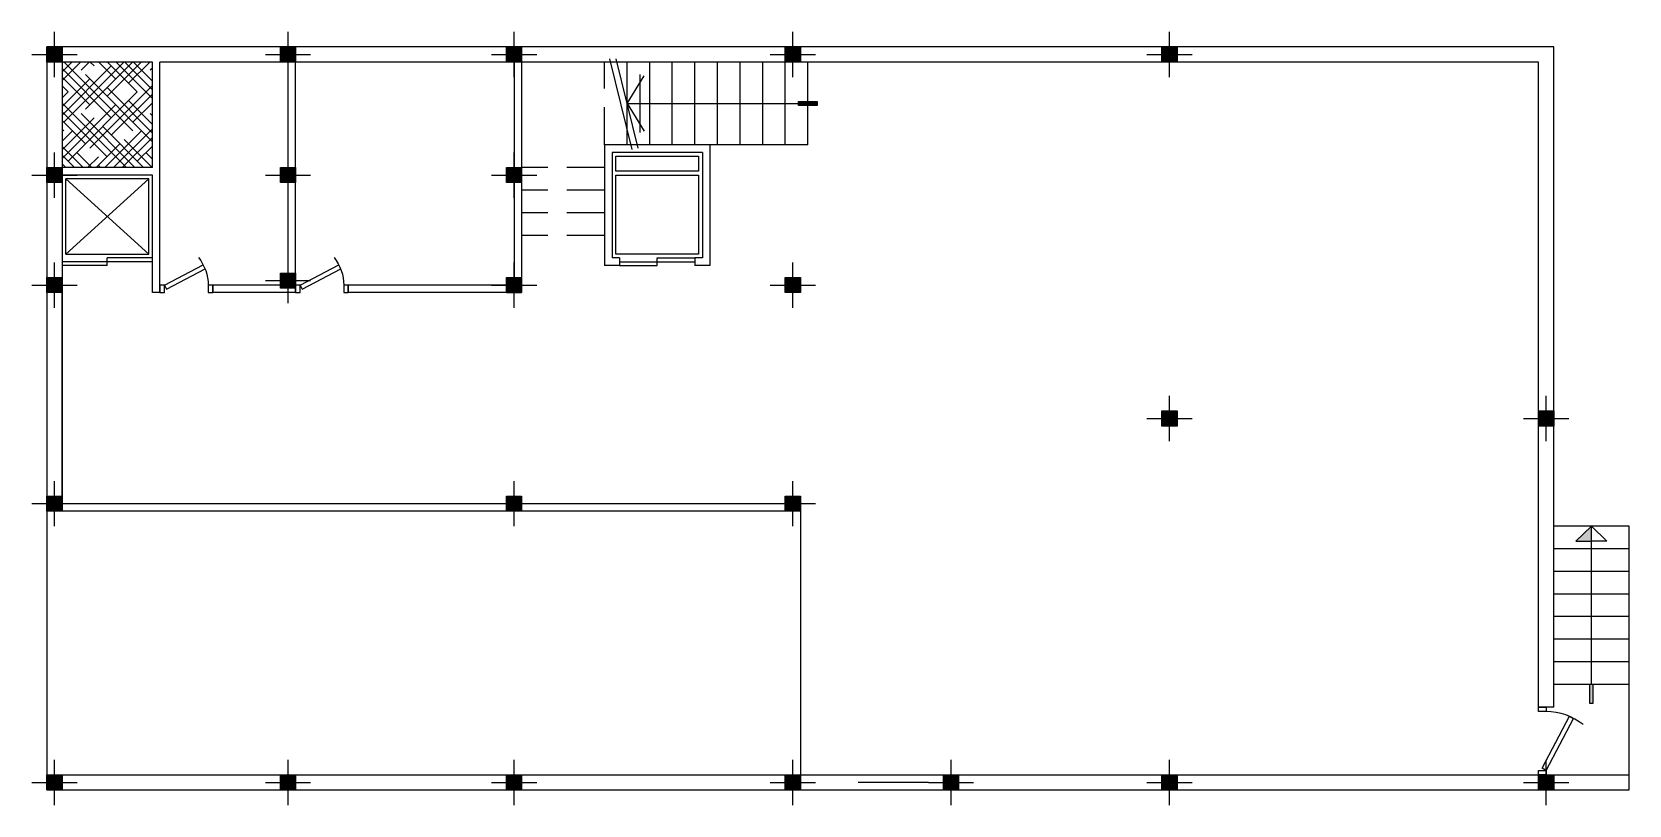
# Model space of a CAD drawing. Header units: metres. Extents: x 4323.6 to 4344.8, y 1456.5 to 1466.8.
import ezdxf

# ---------------------------------------------------------------- set-up
doc = ezdxf.new("R2010")
doc.units = ezdxf.units.M
doc.linetypes.add('DASHED', pattern=[0.75, 0.5, -0.25])
for name, color, linetype in [('10', 10, 'Continuous'), ('2', 4, 'Continuous'), ('33', 62, 'Continuous'), ('4', 136, 'Continuous'), ('5', 5, 'Continuous'), ('6', 60, 'Continuous'), ('CAR', 161, 'Continuous'), ('DIM', 8, 'Continuous'), ('DOR', 3, 'Continuous')]:
    doc.layers.add(name, color=color, linetype=linetype)

# ---------------------------------------------------------------- blocks, each defined once
blk = doc.blocks.new('st')
at = {"layer": '2'}
h = blk.add_hatch(color=256, dxfattribs=at)
h.paths.add_polyline_path([(0, 10), (0, 0), (10, 0), (10, 10)])
h.paths.add_polyline_path([(-10, 10), (-10, 0), (0, 0), (0, 10)])
h.paths.add_polyline_path([(-10, 0), (-10, -10), (0, -10), (0, 0)])
h.paths.add_polyline_path([(0, 0), (0, -10), (10, -10), (10, 0)])
at = {"layer": '10'}
for p, q in [((0, 30), (0, -30)), ((-30, 0), (30, 0))]:
    blk.add_line(p, q, dxfattribs=at)
at = {"layer": '4'}
blk.add_lwpolyline([(-10, -10), (-10, 10), (10, 10), (10, -10)], close=True, dxfattribs=at)
blk = doc.blocks.new('FL')
at = {"layer": '33'}
for p, q in [((0, 0), (-36.8, 22.8)), ((0, 0), (36.8, 22.8)), ((38.4, 16.9), (-38.4, 16.9))]:
    blk.add_line(p, q, dxfattribs=at)
blk = doc.blocks.new('FELESH')
at = {"layer": '33'}
for p, q in [((-61.2, 6.8), (59.3, -22.9)), ((-59.3, 14.6), (59.3, -14.6))]:
    blk.add_line(p, q, dxfattribs=at)
at = {"layer": '5'}
blk.add_blockref('FL', (0, 0), dxfattribs=at)
blk = doc.blocks.new('D70')
at = {"layer": 'DOR'}
for p, q in [((-59.9, 31.5), (-57.3, 37)), ((-8.8, 4.7), (-59.9, 31.5)), ((-6, 10), (-57.3, 37)), ((-6, 10), (-8.8, 4.7))]:
    blk.add_line(p, q, dxfattribs=at)
for points in [[(-70, 10), (-64, 10), (-64, 0), (-70, 0)], [(-6, 10), (0, 10), (0, 0), (-6, 0)]]:
    blk.add_lwpolyline(points, close=True, dxfattribs=at)
blk.add_arc((-6, 10), 58, 141.0374, 180, dxfattribs=at)
blk = doc.blocks.new('D90')
at = {"layer": 'DOR'}
for p, q in [((-77.8, 41), (-75, 46.3)), ((-6, 10), (-75, 46.3)), ((-8.8, 4.7), (-77.8, 41)), ((-6, 10), (-8.8, 4.7))]:
    blk.add_line(p, q, dxfattribs=at)
for points in [[(-90, 10), (-84, 10), (-84, 0), (-90, 0)], [(-6, 10), (0, 10), (0, 0), (-6, 0)]]:
    blk.add_lwpolyline(points, close=True, dxfattribs=at)
at = {"layer": 'DOR', "color": 44}
blk.add_arc((-6, 10), 78, 141.0374, 180, dxfattribs=at)

msp = doc.modelspace()

# ---------------------------------------------------------------- hatches: boundary and pattern name
at = {"layer": '6'}
msp.add_hatch(color=256, dxfattribs=at).paths.add_polyline_path([(4334.04, 1465.867), (4334.04, 1465.817), (4333.79, 1465.817), (4333.79, 1465.867)])
h = msp.add_hatch(color=256, dxfattribs=at)
h.paths.add_polyline_path([(4344.109, 1460.035), (4344.315, 1460.035), (4344.315, 1460.232)])
h.paths.add_polyline_path([(4344.29, 1457.882), (4344.34, 1457.882), (4344.34, 1458.132), (4344.29, 1458.132)])
at = {"layer": 'CAR'}
h = msp.add_hatch(dxfattribs=at)
h.set_pattern_fill('HOUND', color=256, scale=1.3, angle=135, style=0)
h.set_pattern_definition([(135, (4431.185606, 1522.52861), (-0.28726213, 0.17235728), [1.3, -0.65]), (225, (4431.185606, 1522.52861), (0.28726213, 0.17235728), [1.3, -0.65])])
h.paths.add_polyline_path([(4324.015, 1464.992), (4325.215, 1464.992), (4325.215, 1466.392), (4324.015, 1466.392)])

# ---------------------------------------------------------------- linework, layer by layer
for p, q in [((4323.815, 1466.592), (4323.815, 1460.432)), ((4343.815, 1466.592), (4323.815, 1466.592)), ((4343.815, 1457.832), (4343.815, 1466.592)), ((4324.015, 1466.392), (4324.015, 1460.532)), ((4325.215, 1466.392), (4324.015, 1466.392)), ((4325.215, 1464.992), (4325.215, 1466.392)), ((4325.315, 1463.332), (4325.315, 1466.392)), ((4327.015, 1466.392), (4325.315, 1466.392)), ((4327.015, 1463.432), (4327.015, 1466.392)), ((4343.615, 1466.392), (4327.115, 1466.392)), ((4327.115, 1463.332), (4327.115, 1466.392)), ((4330.015, 1466.392), (4330.015, 1463.432)), ((4330.115, 1466.392), (4330.115, 1463.332)), ((4343.615, 1457.832), (4343.615, 1466.392)), ((4332.615, 1465.292), (4331.215, 1465.292)), ((4331.215, 1465.292), (4331.215, 1463.692)), ((4332.515, 1465.192), (4331.315, 1465.192)), ((4331.315, 1465.192), (4331.315, 1463.792)), ((4332.515, 1465.192), (4332.515, 1463.792)), ((4332.615, 1465.292), (4332.615, 1463.692)), ((4323.815, 1464.992), (4324.015, 1464.992)), ((4325.215, 1464.992), (4324.015, 1464.992)), ((4325.215, 1464.892), (4324.015, 1464.892)), ((4325.215, 1463.332), (4325.215, 1464.892)), ((4331.415, 1463.692), (4331.215, 1463.692)), ((4331.415, 1463.792), (4331.315, 1463.792)), ((4331.415, 1463.792), (4331.415, 1463.692)), ((4332.415, 1463.792), (4332.415, 1463.692)), ((4332.515, 1463.792), (4332.415, 1463.792)), ((4332.615, 1463.692), (4332.415, 1463.692)), ((4325.315, 1463.332), (4325.215, 1463.332)), ((4327.015, 1463.432), (4326.015, 1463.432)), ((4326.015, 1463.432), (4326.015, 1463.332)), ((4327.115, 1463.332), (4326.015, 1463.332)), ((4327.815, 1463.432), (4327.815, 1463.332)), ((4330.015, 1463.432), (4327.815, 1463.432)), ((4330.115, 1463.332), (4327.815, 1463.332)), ((4324.015, 1460.532), (4333.715, 1460.532)), ((4333.815, 1460.432), (4323.815, 1460.432)), ((4343.815, 1457.832), (4343.615, 1457.832)), ((4323.815, 1456.932), (4344.815, 1456.932)), ((4323.815, 1456.932), (4323.815, 1456.732)), ((4344.815, 1456.732), (4344.815, 1456.932)), ((4323.815, 1456.732), (4344.815, 1456.732))]:
    msp.add_line(p, q)
at = {"layer": '2', "linetype": 'DASHED'}
for p, q in [((4331.215, 1465.292), (4331.215, 1466.392)), ((4331.215, 1464.992), (4330.115, 1464.992)), ((4331.215, 1464.692), (4330.115, 1464.692)), ((4331.215, 1464.392), (4330.115, 1464.392)), ((4331.215, 1464.092), (4330.115, 1464.092))]:
    msp.add_line(p, q, dxfattribs=at)
at = {"layer": '2'}
for p, q in [((4331.515, 1465.292), (4331.515, 1466.392)), ((4331.815, 1465.292), (4331.815, 1466.392)), ((4332.115, 1465.292), (4332.115, 1466.392)), ((4332.415, 1465.292), (4332.415, 1466.392)), ((4332.715, 1465.292), (4332.715, 1466.392)), ((4333.015, 1465.292), (4333.015, 1466.392)), ((4333.315, 1465.292), (4333.315, 1466.392)), ((4333.615, 1465.292), (4333.615, 1466.392)), ((4333.915, 1465.292), (4333.915, 1466.392)), ((4333.915, 1465.292), (4332.615, 1465.292)), ((4324.065, 1464.842), (4325.165, 1463.842)), ((4324.065, 1463.842), (4325.165, 1464.842)), ((4325.165, 1464.842), (4324.065, 1464.842)), ((4324.065, 1463.842), (4324.065, 1464.842)), ((4325.165, 1463.842), (4325.165, 1464.842)), ((4325.215, 1463.742), (4324.015, 1463.742)), ((4324.615, 1463.692), (4324.015, 1463.692)), ((4324.065, 1463.842), (4325.165, 1463.842)), ((4325.215, 1463.792), (4324.615, 1463.792)), ((4324.615, 1463.692), (4324.615, 1463.792)), ((4331.415, 1463.742), (4332.415, 1463.742)), ((4331.415, 1463.692), (4331.915, 1463.692)), ((4331.915, 1463.792), (4332.415, 1463.792)), ((4331.915, 1463.692), (4331.915, 1463.792)), ((4323.815, 1460.432), (4323.815, 1456.932)), ((4333.815, 1460.432), (4333.815, 1460.432)), ((4333.815, 1460.432), (4333.815, 1456.932)), ((4344.815, 1460.232), (4343.815, 1460.232)), ((4344.815, 1456.932), (4344.815, 1460.232)), ((4344.815, 1459.932), (4343.815, 1459.932)), ((4344.815, 1459.632), (4343.815, 1459.632)), ((4344.815, 1459.332), (4343.815, 1459.332)), ((4344.815, 1459.032), (4343.815, 1459.032)), ((4344.815, 1458.732), (4343.815, 1458.732)), ((4344.815, 1458.432), (4343.815, 1458.432)), ((4344.815, 1458.132), (4343.815, 1458.132))]:
    msp.add_line(p, q, dxfattribs=at)
for points in [[(4331.365, 1464.942), (4331.365, 1465.142), (4332.465, 1465.142), (4332.465, 1464.942)], [(4331.365, 1463.842), (4331.365, 1464.892), (4332.465, 1464.892), (4332.465, 1463.842)]]:
    msp.add_lwpolyline(points, close=True, dxfattribs=at)
at = {"layer": '33'}
msp.add_line((4331.515, 1465.842), (4333.915, 1465.842), dxfattribs=at)
at = {"layer": '6'}
for p, q in [((4344.315, 1460.232), (4344.109, 1460.035)), ((4344.315, 1458.132), (4344.315, 1460.232)), ((4344.315, 1460.232), (4344.522, 1460.035)), ((4344.109, 1460.035), (4344.315, 1460.035)), ((4344.522, 1460.035), (4344.315, 1460.035))]:
    msp.add_line(p, q, dxfattribs=at)
for points in [[(4334.04, 1465.867), (4334.04, 1465.817), (4333.79, 1465.817), (4333.79, 1465.867)], [(4344.29, 1457.882), (4344.34, 1457.882), (4344.34, 1458.132), (4344.29, 1458.132)]]:
    msp.add_lwpolyline(points, close=True, dxfattribs=at)
at = {"layer": 'CAR'}
msp.add_line((4324.015, 1460.632), (4324.015, 1463.332), dxfattribs=at)
at = {"layer": 'DIM'}
for p, q in [((4329.915, 1463.332), (4330.115, 1463.332)), ((4335.515, 1456.832), (4334.581, 1456.832))]:
    msp.add_line(p, q, dxfattribs=at)

# ---------------------------------------------------------------- block references
at = {"layer": '5', "yscale": 0.01, "zscale": 0.01}
for name, p, xscale, rotation in [('st', (4323.915, 1466.492), 0.01, 90), ('st', (4327.015, 1466.492), 0.01, 90), ('st', (4330.015, 1466.492), 0.01, 90), ('st', (4333.715, 1466.492), 0.01, 90), ('st', (4338.715, 1466.492), 0.01, 90), ('FELESH', (4331.515, 1465.842), -0.01, 270), ('st', (4323.915, 1464.892), 0.01, 90), ('st', (4327.015, 1464.892), 0.01, 90), ('st', (4330.015, 1464.892), 0.01, 90), ('st', (4323.915, 1463.432), 0.01, 90), ('st', (4327.015, 1463.492), 0.01, 90), ('st', (4330.015, 1463.432), 0.01, 90), ('st', (4333.715, 1463.432), 0.01, 90), ('st', (4338.715, 1461.662), 0.01, 90), ('st', (4343.715, 1461.662), 0.01, 90), ('st', (4323.915, 1460.532), 0.01, 90), ('st', (4330.015, 1460.532), 0.01, 90), ('st', (4333.715, 1460.532), 0.01, 90), ('D90', (4343.615, 1456.932), 0.01, 270), ('st', (4323.915, 1456.832), 0.01, 90), ('st', (4327.015, 1456.832), 0.01, 90), ('st', (4330.015, 1456.832), 0.01, 90), ('st', (4333.715, 1456.832), 0.01, 90), ('st', (4335.815, 1456.832), 0.01, 90), ('st', (4338.715, 1456.832), 0.01, 90), ('st', (4343.715, 1456.832), 0.01, 90)]:
    msp.add_blockref(name, p, dxfattribs=dict(at, xscale=xscale, rotation=rotation))
at = {"layer": '5', "xscale": -0.01, "yscale": 0.01, "zscale": 0.01}
for p in [(4325.315, 1463.332), (4327.115, 1463.332)]:
    msp.add_blockref('D70', p, dxfattribs=at)

doc.saveas('drawing.dxf')
